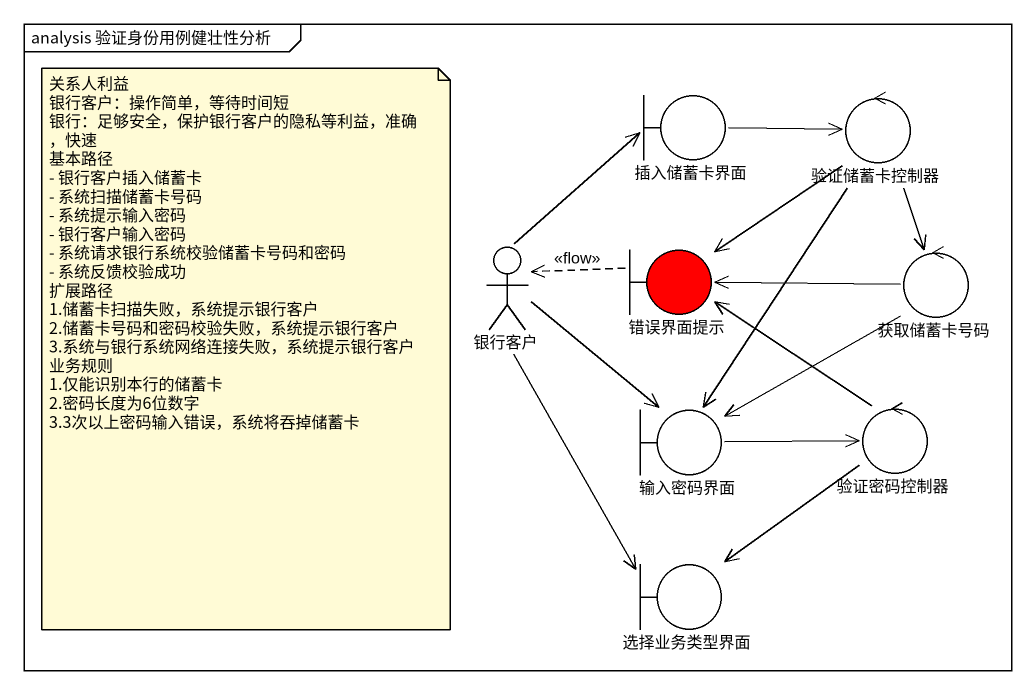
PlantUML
@startuml
mainframe analysis 验证身份用例健壮性分析
boundary 插入储蓄卡界面
control 验证储蓄卡控制器
actor 银行客户
boundary 错误界面提示 #FF0000
control 获取储蓄卡号码
boundary 输入密码界面
control 验证密码控制器
boundary 选择业务类型界面
插入储蓄卡界面 -right-> 验证储蓄卡控制器
验证储蓄卡控制器 --> 错误界面提示
验证储蓄卡控制器 --> 获取储蓄卡号码
验证储蓄卡控制器 --> 输入密码界面
银行客户 -up-> 插入储蓄卡界面
银行客户 --> 输入密码界面
银行客户 --> 选择业务类型界面
错误界面提示 .left.> 银行客户 : <<flow>>
获取储蓄卡号码 -left-> 错误界面提示
获取储蓄卡号码 --> 输入密码界面
输入密码界面 -right-> 验证密码控制器
验证密码控制器 -up-> 错误界面提示
验证密码控制器 --> 选择业务类型界面
note as N1
  关系人利益
  银行客户：操作简单，等待时间短
  银行：足够安全，保护银行客户的隐私等利益，准确，快速
  基本路径
  - 银行客户插入储蓄卡
  - 系统扫描储蓄卡号码
  - 系统提示输入密码
  - 银行客户输入密码
  - 系统请求银行系统校验储蓄卡号码和密码
  - 系统反馈校验成功
  扩展路径
  1.储蓄卡扫描失败，系统提示银行客户
  2.储蓄卡号码和密码校验失败，系统提示银行客户
  3.系统与银行系统网络连接失败，系统提示银行客户
  业务规则
  1.仅能识别本行的储蓄卡
  2.密码长度为6位数字
  3.3次以上密码输入错误，系统将吞掉储蓄卡
end note
@enduml
